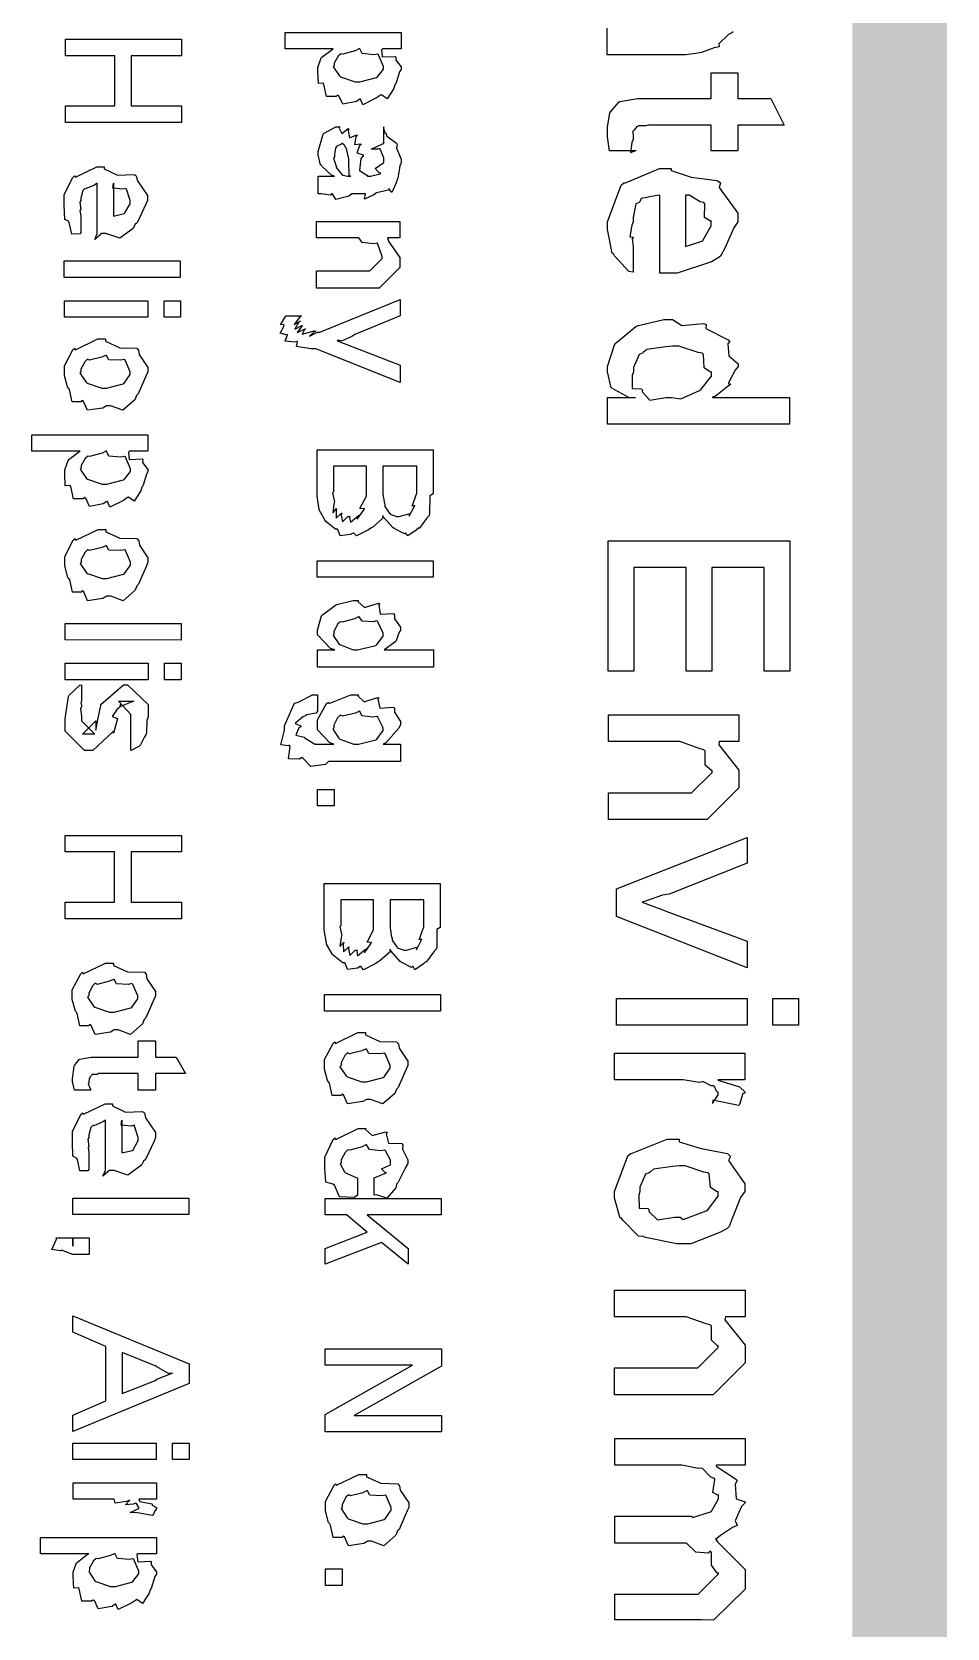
# Model space of a CAD drawing. Extents: x 0.1 to 11.6, y 0.3 to 16.3.
# Drawn here: x 1.6699 to 1.8634, y 1.7942 to 2.1317 of the extents above; entities that cross this region are included whole.
import ezdxf

# ---------------------------------------------------------------- set-up
doc = ezdxf.new("R2010")
doc.units = 0
doc.layers.get('0').update_dxf_attribs({"linetype": 'CONTINUOUS'})

msp = doc.modelspace()

# ---------------------------------------------------------------- linework, layer by layer
at = {"color": 0, "const_width": 0.02}
msp.add_lwpolyline([(1.85335, 0.501682), (1.85335, 4.17665)], dxfattribs=at)
at = {"color": 0}
for points in [[(1.67703, 2.13015), (1.70156, 2.13015), (1.70156, 2.12668), (1.69092, 2.12668), (1.69092, 2.11604), (1.70156, 2.11604), (1.70156, 2.11257), (1.67703, 2.11257), (1.67703, 2.11604), (1.68744, 2.11604), (1.68744, 2.12668), (1.67703, 2.12668), (1.67703, 2.13015)], [(1.72342, 2.13157), (1.74794, 2.13157), (1.74794, 2.1281), (1.74403, 2.1281), (1.74382, 2.12793), (1.74397, 2.12642), (1.74669, 2.12651), (1.74685, 2.12636), (1.74681, 2.12576), (1.74794, 2.12429), (1.74794, 2.12375), (1.74761, 2.12326), (1.74685, 2.12076), (1.74664, 2.1205), (1.74642, 2.11974), (1.74501, 2.11757), (1.74382, 2.11843), (1.7436, 2.11833), (1.74274, 2.11774), (1.73986, 2.11632), (1.73936, 2.11746), (1.73926, 2.11746), (1.7385, 2.11697), (1.73562, 2.11643), (1.73481, 2.11822), (1.73449, 2.11833), (1.73421, 2.11806), (1.73221, 2.11806), (1.73161, 2.12065), (1.73144, 2.12093), (1.73139, 2.12088), (1.73047, 2.12082), (1.73036, 2.12337), (1.73036, 2.12418), (1.73036, 2.12418), (1.73107, 2.12619), (1.73122, 2.12636), (1.73122, 2.12636), (1.73335, 2.12799), (1.73361, 2.1281), (1.72342, 2.1281), (1.72342, 2.13157)], [(1.73904, 2.1281), (1.73822, 2.12771), (1.73562, 2.127), (1.73519, 2.12706), (1.73514, 2.12701), (1.73465, 2.12657), (1.73383, 2.12511), (1.73383, 2.12463), (1.73361, 2.12435), (1.73492, 2.1224), (1.73514, 2.12224), (1.73514, 2.12224), (1.73822, 2.12115), (1.73926, 2.12115), (1.73926, 2.12115), (1.74274, 2.12207), (1.74294, 2.12224), (1.74294, 2.12224), (1.74425, 2.12386), (1.74425, 2.1244), (1.74425, 2.1244), (1.74317, 2.12685), (1.74294, 2.12701), (1.74219, 2.12685), (1.73969, 2.12711), (1.73921, 2.1281), (1.73904, 2.1281)], [(1.79764, 2.10656), (1.79199, 2.10656), (1.79199, 2.10656), (1.79156, 2.10949), (1.79156, 2.11046), (1.79156, 2.11154), (1.7921, 2.11458), (1.79221, 2.11481), (1.79221, 2.11481), (1.79394, 2.11686), (1.79417, 2.11697), (1.79417, 2.11697), (1.7979, 2.11762), (1.79915, 2.11762), (1.81347, 2.11762), (1.81347, 2.12304), (1.81913, 2.12304), (1.81913, 2.11762), (1.82607, 2.11762), (1.82889, 2.11197), (1.81913, 2.11197), (1.81913, 2.10656), (1.81347, 2.10656), (1.81347, 2.11197), (1.80024, 2.11197), (1.79969, 2.11187), (1.79812, 2.11182), (1.79807, 2.11176), (1.79779, 2.11171), (1.79725, 2.111), (1.79719, 2.11089), (1.79693, 2.11078), (1.79699, 2.10943), (1.79699, 2.10894), (1.79671, 2.10835), (1.79644, 2.10622), (1.79758, 2.10661), (1.79764, 2.10656)], [(1.73389, 2.10118), (1.73324, 2.1014), (1.73118, 2.10335), (1.73107, 2.10357), (1.7309, 2.10362), (1.73042, 2.10574), (1.73042, 2.10639), (1.73042, 2.10639), (1.7315, 2.11008), (1.73172, 2.11029), (1.73172, 2.11029), (1.73415, 2.1116), (1.73497, 2.1116), (1.73486, 2.11133), (1.7354, 2.11025), (1.73676, 2.11128), (1.73693, 2.11117), (1.73676, 2.11079), (1.73703, 2.10932), (1.73856, 2.10997), (1.73867, 2.10986), (1.73839, 2.10949), (1.73812, 2.10792), (1.73947, 2.10801), (1.73953, 2.1079), (1.73915, 2.10764), (1.73856, 2.10617), (1.7399, 2.10574), (1.73996, 2.10553), (1.73947, 2.10497), (1.73915, 2.10238), (1.74072, 2.1014), (1.74083, 2.10118), (1.74083, 2.10118), (1.74149, 2.10118), (1.74149, 2.10118), (1.74149, 2.10118), (1.74354, 2.10172), (1.74365, 2.10183), (1.74333, 2.10189), (1.74246, 2.10286), (1.74431, 2.10406), (1.74431, 2.10444), (1.74431, 2.10508), (1.74354, 2.10693), (1.74343, 2.10704), (1.743, 2.10693), (1.74164, 2.10693), (1.74403, 2.10807), (1.74431, 2.10813), (1.74431, 2.1116), (1.74425, 2.11133), (1.74451, 2.1104), (1.74474, 2.11029), (1.7449, 2.10965), (1.74696, 2.10818), (1.74713, 2.1079), (1.74701, 2.1071), (1.74799, 2.10482), (1.74799, 2.104), (1.74767, 2.1034), (1.74724, 2.10075), (1.74713, 2.10053), (1.7469, 2.09983), (1.74599, 2.09776), (1.74539, 2.09858), (1.74539, 2.09858), (1.74528, 2.09825), (1.743, 2.09776), (1.74278, 2.09771), (1.74219, 2.09728), (1.74018, 2.09631), (1.7404, 2.0975), (1.7404, 2.0975), (1.73757, 2.0975), (1.73688, 2.097), (1.73415, 2.09625), (1.73346, 2.0975), (1.73324, 2.0975), (1.73301, 2.09722), (1.73107, 2.0975), (1.73042, 2.0975), (1.73042, 2.10118), (1.73128, 2.10118), (1.73324, 2.10118), (1.73389, 2.10118)], [(1.73736, 2.10118), (1.73697, 2.10129), (1.73693, 2.10444), (1.73693, 2.10487), (1.73688, 2.10487), (1.73649, 2.10672), (1.73649, 2.10682), (1.73649, 2.10682), (1.73589, 2.10786), (1.73583, 2.10792), (1.73579, 2.10792), (1.73546, 2.10813), (1.7354, 2.10813), (1.73519, 2.10792), (1.73438, 2.10758), (1.73432, 2.10747), (1.73406, 2.1071), (1.73389, 2.10579), (1.73389, 2.10531), (1.73367, 2.10499), (1.73421, 2.10331), (1.73432, 2.10314), (1.73421, 2.10303), (1.73551, 2.10151), (1.73562, 2.1014), (1.73562, 2.1014), (1.7366, 2.10118), (1.73693, 2.10118), (1.73736, 2.10118)], [(1.68024, 2.09278), (1.68024, 2.08931), (1.68001, 2.08903), (1.67833, 2.08897), (1.67779, 2.09142), (1.67763, 2.09168), (1.67763, 2.09168), (1.67686, 2.09207), (1.67676, 2.09506), (1.67676, 2.09603), (1.67676, 2.09733), (1.67854, 2.10092), (1.67893, 2.10124), (1.6791, 2.10096), (1.68365, 2.10319), (1.68522, 2.10319), (1.68522, 2.10275), (1.68799, 2.1014), (1.69151, 2.10157), (1.69194, 2.10124), (1.69222, 2.10021), (1.69433, 2.09711), (1.69433, 2.09603), (1.69401, 2.09526), (1.69217, 2.09136), (1.69174, 2.09104), (1.69135, 2.09017), (1.68847, 2.08811), (1.68554, 2.08908), (1.68457, 2.08908), (1.68425, 2.08876), (1.68321, 2.08783), (1.68371, 2.08908), (1.68371, 2.08908), (1.68371, 2.09972), (1.68317, 2.09933), (1.68126, 2.09853), (1.6811, 2.09862), (1.6811, 2.09862), (1.68067, 2.09814), (1.68024, 2.09657), (1.68024, 2.09603), (1.68001, 2.09571), (1.68024, 2.09408), (1.68024, 2.09408), (1.68007, 2.09397), (1.68024, 2.09278), (1.68024, 2.09278)], [(1.79699, 2.08632), (1.79699, 2.08089), (1.79606, 2.08106), (1.79308, 2.08436), (1.79286, 2.08479), (1.79254, 2.0849), (1.79156, 2.0899), (1.79156, 2.09153), (1.79156, 2.09153), (1.79443, 2.09928), (1.79503, 2.09978), (1.79536, 2.09982), (1.80257, 2.10281), (1.80501, 2.10281), (1.80501, 2.10238), (1.80925, 2.10101), (1.81478, 2.10032), (1.81543, 2.09976), (1.81521, 2.09879), (1.81913, 2.09338), (1.81913, 2.09153), (1.81825, 2.09028), (1.81635, 2.08599), (1.81543, 2.08431), (1.815, 2.08393), (1.81353, 2.08311), (1.80632, 2.08067), (1.80393, 2.08068), (1.8036, 2.08067), (1.80285, 2.08067), (1.80263, 2.08067), (1.80263, 2.09717), (1.80165, 2.09706), (1.79872, 2.09646), (1.79839, 2.09581), (1.79829, 2.09565), (1.79758, 2.09532), (1.79699, 2.0925), (1.79699, 2.09153), (1.79671, 2.09082), (1.79628, 2.08838), (1.79699, 2.08832), (1.79699, 2.08826), (1.79676, 2.08789), (1.79699, 2.08632), (1.79699, 2.08632)], [(1.68718, 2.09972), (1.68718, 2.09278), (1.68718, 2.09278), (1.6894, 2.09332), (1.68956, 2.09343), (1.68956, 2.09343), (1.69065, 2.09538), (1.69065, 2.09603), (1.69065, 2.09603), (1.68989, 2.09847), (1.68978, 2.09862), (1.68912, 2.09847), (1.68701, 2.09864), (1.68718, 2.09972), (1.68718, 2.09972)], [(1.80806, 2.09717), (1.80806, 2.08632), (1.80806, 2.08632), (1.81153, 2.08746), (1.81174, 2.08761), (1.81174, 2.08761), (1.81347, 2.09071), (1.81347, 2.09174), (1.81338, 2.09168), (1.81207, 2.09244), (1.81218, 2.09538), (1.81196, 2.09565), (1.81114, 2.09581), (1.80881, 2.09717), (1.80806, 2.09717)], [(1.73008, 2.09164), (1.74767, 2.09164), (1.74767, 2.08817), (1.74507, 2.08817), (1.74539, 2.08729), (1.74767, 2.08404), (1.74767, 2.08296), (1.74767, 2.08186), (1.74333, 2.07753), (1.7405, 2.07753), (1.73008, 2.07753), (1.73008, 2.08122), (1.73986, 2.08122), (1.74137, 2.08122), (1.74397, 2.08382), (1.74397, 2.08425), (1.74397, 2.08425), (1.74306, 2.08686), (1.74289, 2.08707), (1.74214, 2.08692), (1.73969, 2.08718), (1.73899, 2.08817), (1.73876, 2.08817), (1.73008, 2.08817), (1.73008, 2.09164)], [(1.67676, 2.08328), (1.70128, 2.08328), (1.70128, 2.07981), (1.67676, 2.07981), (1.67676, 2.08328)], [(1.67681, 2.07488), (1.69439, 2.07488), (1.69439, 2.0714), (1.67681, 2.0714), (1.67681, 2.07488)], [(1.69786, 2.07488), (1.70133, 2.07488), (1.70133, 2.0714), (1.69786, 2.0714), (1.69786, 2.07488)], [(1.72364, 2.07167), (1.72689, 2.07167), (1.72646, 2.07129), (1.72537, 2.06982), (1.72667, 2.07058), (1.72667, 2.07058), (1.72629, 2.07026), (1.72547, 2.06885), (1.727, 2.06961), (1.72711, 2.0695), (1.72678, 2.06922), (1.72601, 2.06814), (1.72765, 2.0689), (1.72775, 2.06885), (1.72749, 2.06868), (1.72706, 2.06782), (1.7296, 2.06853), (1.72993, 2.06842), (1.72954, 2.06825), (1.72862, 2.06739), (1.73025, 2.06819), (1.73079, 2.06819), (1.74772, 2.07514), (1.74772, 2.07167), (1.73817, 2.06776), (1.73753, 2.06733), (1.73535, 2.06629), (1.73465, 2.06651), (1.73449, 2.06646), (1.73443, 2.0664), (1.73742, 2.06526), (1.73774, 2.06515), (1.74772, 2.06125), (1.74772, 2.05757), (1.72993, 2.06472), (1.72889, 2.06467), (1.72586, 2.06517), (1.72607, 2.06625), (1.72601, 2.06625), (1.72542, 2.06608), (1.72347, 2.06635), (1.72396, 2.06765), (1.72385, 2.06776), (1.72358, 2.06765), (1.72239, 2.06799), (1.72319, 2.06944), (1.72319, 2.06993), (1.7231, 2.06982), (1.72244, 2.06976), (1.72353, 2.07156), (1.72364, 2.07167)], [(1.79161, 2.05442), (1.79747, 2.05442), (1.79622, 2.05436), (1.79232, 2.05643), (1.79161, 2.05985), (1.79161, 2.06093), (1.79161, 2.06093), (1.79303, 2.06554), (1.79335, 2.06592), (1.79346, 2.06603), (1.79758, 2.06939), (1.79812, 2.06961), (1.79812, 2.06961), (1.8035, 2.0709), (1.80528, 2.07092), (1.80528, 2.07092), (1.80729, 2.06961), (1.8119, 2.07004), (1.81244, 2.06982), (1.81239, 2.06901), (1.81711, 2.06657), (1.81743, 2.06614), (1.817, 2.06575), (1.81722, 2.06321), (1.81917, 2.06153), (1.81917, 2.06093), (1.81853, 2.06017), (1.81706, 2.0574), (1.81765, 2.05724), (1.81765, 2.05724), (1.81683, 2.05658), (1.81435, 2.05464), (1.81386, 2.05453), (1.81375, 2.05442), (1.83003, 2.05442), (1.83003, 2.04878), (1.79161, 2.04878), (1.79161, 2.05442)], [(1.68549, 2.06679), (1.68549, 2.06629), (1.68847, 2.06494), (1.69206, 2.06483), (1.69243, 2.0644), (1.6926, 2.06347), (1.69439, 2.06076), (1.69439, 2.05985), (1.69407, 2.05908), (1.69239, 2.05518), (1.692, 2.05485), (1.69168, 2.05393), (1.68912, 2.05171), (1.68653, 2.05268), (1.68571, 2.05268), (1.6849, 2.05219), (1.68164, 2.05171), (1.68083, 2.0536), (1.6805, 2.05376), (1.68028, 2.0535), (1.67844, 2.0535), (1.67785, 2.0561), (1.67768, 2.05638), (1.67746, 2.05664), (1.67681, 2.05908), (1.67681, 2.05985), (1.67681, 2.06108), (1.6786, 2.06451), (1.67899, 2.06483), (1.67914, 2.06451), (1.68386, 2.06679), (1.68549, 2.06679)], [(1.80528, 2.06526), (1.80393, 2.06511), (1.79992, 2.06456), (1.79921, 2.06396), (1.79899, 2.06375), (1.79824, 2.06347), (1.79704, 2.06076), (1.79704, 2.05985), (1.79676, 2.05908), (1.79682, 2.05632), (1.79867, 2.05621), (1.79899, 2.05593), (1.79889, 2.05561), (1.80051, 2.05387), (1.80393, 2.05442), (1.80507, 2.05442), (1.80507, 2.05442), (1.80707, 2.05414), (1.81104, 2.05587), (1.81136, 2.05615), (1.81136, 2.05615), (1.81353, 2.05892), (1.81353, 2.05985), (1.81338, 2.05979), (1.81201, 2.06065), (1.8119, 2.06353), (1.81158, 2.06375), (1.81071, 2.06392), (1.80664, 2.06526), (1.80528, 2.06526)], [(1.68549, 2.06332), (1.68468, 2.06293), (1.68207, 2.06228), (1.68164, 2.0625), (1.68158, 2.06244), (1.6811, 2.06196), (1.68028, 2.06039), (1.68028, 2.05985), (1.68007, 2.05957), (1.68137, 2.05763), (1.68158, 2.05746), (1.68158, 2.05746), (1.68468, 2.05638), (1.68571, 2.05638), (1.68571, 2.05638), (1.68918, 2.05729), (1.6894, 2.05746), (1.6894, 2.05746), (1.69069, 2.05925), (1.69069, 2.05985), (1.69069, 2.05985), (1.68961, 2.06228), (1.6894, 2.06244), (1.68864, 2.06228), (1.68614, 2.06239), (1.68565, 2.06332), (1.68549, 2.06332)], [(1.66992, 2.0465), (1.69444, 2.0465), (1.69444, 2.04303), (1.69054, 2.04303), (1.69032, 2.04286), (1.69049, 2.04133), (1.69319, 2.04144), (1.69336, 2.04129), (1.69331, 2.04069), (1.69444, 2.03922), (1.69444, 2.03868), (1.69412, 2.03819), (1.69336, 2.03569), (1.69314, 2.03543), (1.69293, 2.03467), (1.69151, 2.0325), (1.69032, 2.03336), (1.6901, 2.03326), (1.68924, 2.03265), (1.68636, 2.03125), (1.68588, 2.03239), (1.68576, 2.03239), (1.685, 2.0319), (1.68212, 2.03136), (1.68132, 2.03315), (1.68099, 2.03326), (1.68072, 2.03299), (1.67871, 2.03299), (1.67811, 2.0356), (1.67796, 2.03586), (1.6779, 2.03581), (1.67697, 2.03575), (1.67686, 2.03831), (1.67686, 2.03911), (1.67686, 2.03911), (1.67757, 2.04112), (1.67774, 2.04129), (1.67774, 2.04129), (1.67985, 2.04292), (1.68013, 2.04303), (1.66992, 2.04303), (1.66992, 2.0465)], [(1.68554, 2.04303), (1.68474, 2.04264), (1.68212, 2.04193), (1.68169, 2.04199), (1.68164, 2.04193), (1.68115, 2.0415), (1.68033, 2.04004), (1.68033, 2.03956), (1.68013, 2.03928), (1.68143, 2.03732), (1.68164, 2.03717), (1.68164, 2.03717), (1.68474, 2.03608), (1.68576, 2.03608), (1.68576, 2.03608), (1.68924, 2.037), (1.68946, 2.03717), (1.68946, 2.03717), (1.69075, 2.03879), (1.69075, 2.03933), (1.69075, 2.03933), (1.68967, 2.04178), (1.68946, 2.04193), (1.68869, 2.04178), (1.68619, 2.04204), (1.68571, 2.04303), (1.68554, 2.04303)], [(1.73019, 2.04335), (1.75472, 2.04335), (1.75472, 2.03401), (1.75401, 2.03364), (1.75396, 2.02979), (1.75385, 2.02946), (1.75331, 2.02881), (1.75174, 2.02669), (1.75168, 2.02686), (1.75168, 2.02686), (1.75114, 2.02636), (1.74935, 2.02513), (1.74897, 2.02576), (1.74886, 2.02576), (1.74864, 2.02561), (1.74647, 2.02669), (1.74625, 2.02686), (1.74625, 2.02686), (1.74419, 2.02918), (1.74408, 2.02946), (1.74403, 2.02881), (1.74197, 2.02701), (1.74169, 2.02686), (1.74094, 2.02636), (1.7385, 2.02513), (1.73796, 2.02576), (1.73779, 2.02576), (1.73719, 2.02544), (1.73508, 2.02518), (1.7346, 2.02653), (1.73432, 2.02664), (1.73415, 2.02653), (1.73204, 2.02821), (1.73193, 2.02838), (1.73193, 2.02838), (1.73068, 2.03054), (1.73063, 2.03076), (1.73063, 2.03076), (1.73019, 2.03353), (1.73019, 2.03444), (1.73019, 2.04335)], [(1.73367, 2.03988), (1.73367, 2.03446), (1.73346, 2.03424), (1.73383, 2.03261), (1.73389, 2.0325), (1.73372, 2.0319), (1.73351, 2.03006), (1.73432, 2.03097), (1.73432, 2.03097), (1.73421, 2.03049), (1.73426, 2.02892), (1.73535, 2.02994), (1.7354, 2.02989), (1.73529, 2.02951), (1.73557, 2.02811), (1.73671, 2.02924), (1.73714, 2.02924), (1.73703, 2.02903), (1.73725, 2.02806), (1.73893, 2.02946), (1.7391, 2.02946), (1.73893, 2.02929), (1.73867, 2.02869), (1.74013, 2.03076), (1.74018, 2.03097), (1.74007, 2.03088), (1.73926, 2.03093), (1.74061, 2.03358), (1.74061, 2.03444), (1.74061, 2.03988), (1.73367, 2.03988)], [(1.74408, 2.03988), (1.74408, 2.03467), (1.74408, 2.03396), (1.74442, 2.03201), (1.74451, 2.03185), (1.74451, 2.03136), (1.74544, 2.03), (1.74561, 2.02989), (1.74561, 2.02974), (1.74707, 2.02924), (1.74756, 2.02924), (1.74756, 2.02924), (1.74957, 2.02979), (1.74972, 2.02989), (1.74968, 2.02979), (1.74968, 2.02935), (1.75076, 2.03147), (1.75082, 2.03162), (1.75076, 2.03157), (1.75028, 2.03142), (1.75125, 2.03418), (1.75125, 2.0351), (1.75125, 2.03988), (1.74408, 2.03988)], [(1.68554, 2.02653), (1.68554, 2.02604), (1.68853, 2.02468), (1.69211, 2.02458), (1.69249, 2.02414), (1.69265, 2.02322), (1.69444, 2.0205), (1.69444, 2.01958), (1.69412, 2.01882), (1.69243, 2.01492), (1.69206, 2.0146), (1.69174, 2.01367), (1.68918, 2.01144), (1.68658, 2.01243), (1.68576, 2.01243), (1.68494, 2.01193), (1.68169, 2.01144), (1.68088, 2.01335), (1.68056, 2.01351), (1.68033, 2.01324), (1.6785, 2.01324), (1.6779, 2.01585), (1.67774, 2.01611), (1.67751, 2.01639), (1.67686, 2.01882), (1.67686, 2.01958), (1.67686, 2.02083), (1.67865, 2.02425), (1.67904, 2.02458), (1.67919, 2.02425), (1.68392, 2.02653), (1.68554, 2.02653)], [(1.68554, 2.02306), (1.68474, 2.02268), (1.68212, 2.02203), (1.68169, 2.02225), (1.68164, 2.02219), (1.68115, 2.02171), (1.68033, 2.02013), (1.68033, 2.01958), (1.68013, 2.01932), (1.68143, 2.01736), (1.68164, 2.01719), (1.68164, 2.01719), (1.68474, 2.01611), (1.68576, 2.01611), (1.68576, 2.01611), (1.68924, 2.01704), (1.68946, 2.01719), (1.68946, 2.01719), (1.69075, 2.01899), (1.69075, 2.01958), (1.69075, 2.01958), (1.68967, 2.02203), (1.68946, 2.02219), (1.68869, 2.02203), (1.68619, 2.02214), (1.68571, 2.02306), (1.68554, 2.02306)], [(1.79172, 2.02414), (1.83014, 2.02414), (1.83014, 1.99658), (1.82471, 1.99658), (1.82471, 2.0185), (1.81364, 2.0185), (1.81364, 1.99658), (1.80821, 1.99658), (1.80821, 2.0185), (1.79715, 2.0185), (1.79715, 1.99658), (1.79172, 1.99658), (1.79172, 2.02414)], [(1.73019, 2.0199), (1.75472, 2.0199), (1.75472, 2.01643), (1.73019, 2.01643), (1.73019, 2.0199)], [(1.73025, 2.00108), (1.73394, 2.00108), (1.73301, 2.00131), (1.73025, 2.00424), (1.73025, 2.00521), (1.73025, 2.00521), (1.73112, 2.00825), (1.73133, 2.00846), (1.73133, 2.00846), (1.73406, 2.01053), (1.73438, 2.01064), (1.73438, 2.01064), (1.73779, 2.0115), (1.73893, 2.0115), (1.73882, 2.01129), (1.74024, 2.01004), (1.74317, 2.01096), (1.74349, 2.01085), (1.74322, 2.01058), (1.74354, 2.00863), (1.74631, 2.00874), (1.74653, 2.00846), (1.74653, 2.00765), (1.74783, 2.00586), (1.74783, 2.00521), (1.7475, 2.00467), (1.7469, 2.00299), (1.74675, 2.00282), (1.74636, 2.0025), (1.74457, 2.00119), (1.74436, 2.00108), (1.75478, 2.00108), (1.75478, 1.99739), (1.73025, 1.99739), (1.73025, 2.00108)], [(1.73893, 2.00803), (1.73812, 2.00765), (1.73551, 2.00694), (1.73508, 2.007), (1.73503, 2.00694), (1.73454, 2.00646), (1.73372, 2.00487), (1.73372, 2.00433), (1.73356, 2.00412), (1.73481, 2.00233), (1.73503, 2.00217), (1.73503, 2.00217), (1.73779, 2.00108), (1.73872, 2.00108), (1.73872, 2.00108), (1.74263, 2.002), (1.74283, 2.00217), (1.74283, 2.00217), (1.74414, 2.00396), (1.74414, 2.00456), (1.74414, 2.00456), (1.74306, 2.007), (1.74283, 2.00717), (1.74208, 2.007), (1.73969, 2.00711), (1.7391, 2.00803), (1.73893, 2.00803)], [(1.67692, 2.00663), (1.70144, 2.00663), (1.70144, 2.00314), (1.67692, 2.00315), (1.67692, 2.00663)], [(1.67692, 1.99821), (1.6945, 1.99821), (1.6945, 1.99474), (1.67692, 1.99474), (1.67692, 1.99821)], [(1.69797, 1.99821), (1.70144, 1.99821), (1.70144, 1.99474), (1.69797, 1.99474), (1.69797, 1.99821)], [(1.68039, 1.99365), (1.68039, 1.99018), (1.68028, 1.98996), (1.68039, 1.98932), (1.68039, 1.9891), (1.68018, 1.98856), (1.68039, 1.98704), (1.68039, 1.98649), (1.68039, 1.98606), (1.68321, 1.98324), (1.68212, 1.98324), (1.68061, 1.98324), (1.68343, 1.98606), (1.68343, 1.9841), (1.68386, 1.98628), (1.68451, 1.98931), (1.68451, 1.98953), (1.68929, 1.99365), (1.69015, 1.99365), (1.6945, 1.98953), (1.6945, 1.98693), (1.69422, 1.98611), (1.69412, 1.98351), (1.69407, 1.98324), (1.69368, 1.98269), (1.69288, 1.98096), (1.69276, 1.98085), (1.69249, 1.98062), (1.69103, 1.97982), (1.69081, 1.97976), (1.69081, 1.98324), (1.69081, 1.98324), (1.69081, 1.98406), (1.69081, 1.98432), (1.69081, 1.98432), (1.69081, 1.98611), (1.69081, 1.98671), (1.69081, 1.98736), (1.68821, 1.99018), (1.68951, 1.99018), (1.69146, 1.99018), (1.68864, 1.9891), (1.68864, 1.98953), (1.68842, 1.98888), (1.68793, 1.9885), (1.68685, 1.98699), (1.68799, 1.98654), (1.68799, 1.98649), (1.68713, 1.98346), (1.68713, 1.98389), (1.68278, 1.97976), (1.68257, 1.97976), (1.68104, 1.97976), (1.67692, 1.98389), (1.67692, 1.98649), (1.67692, 1.98649), (1.67763, 1.99121), (1.67779, 1.99149), (1.67779, 1.99149), (1.68007, 1.9936), (1.68039, 1.99365)], [(1.73025, 1.99154), (1.73025, 1.98807), (1.73003, 1.98768), (1.72797, 1.98731), (1.72786, 1.98719), (1.72721, 1.98687), (1.72558, 1.98546), (1.72678, 1.98497), (1.72678, 1.98481), (1.72635, 1.9846), (1.72569, 1.98301), (1.72749, 1.98258), (1.72765, 1.98242), (1.72765, 1.98242), (1.72954, 1.98124), (1.72982, 1.98113), (1.72976, 1.98113), (1.72965, 1.98113), (1.73269, 1.98113), (1.73372, 1.98113), (1.73286, 1.98139), (1.73025, 1.98415), (1.73025, 1.98503), (1.73025, 1.98628), (1.73221, 1.98975), (1.73264, 1.99001), (1.73275, 1.98975), (1.73736, 1.99154), (1.73893, 1.99154), (1.73882, 1.99132), (1.74013, 1.99007), (1.74294, 1.991), (1.74328, 1.99089), (1.743, 1.99061), (1.74349, 1.98872), (1.74631, 1.98893), (1.74653, 1.98872), (1.74653, 1.98785), (1.74783, 1.9859), (1.74783, 1.98525), (1.7475, 1.98449), (1.74474, 1.98139), (1.74414, 1.98113), (1.74783, 1.98113), (1.74783, 1.97743), (1.73264, 1.97743), (1.73199, 1.97683), (1.72885, 1.9764), (1.72721, 1.97819), (1.727, 1.97831), (1.72646, 1.97797), (1.72413, 1.97803), (1.7245, 1.98062), (1.72439, 1.9809), (1.72418, 1.98074), (1.72254, 1.98101), (1.72331, 1.98406), (1.72331, 1.98503), (1.72331, 1.98503), (1.72526, 1.98953), (1.72547, 1.98981), (1.72547, 1.98981), (1.72618, 1.99001), (1.72922, 1.99154), (1.73025, 1.99154)], [(1.73915, 1.98807), (1.73828, 1.98768), (1.73557, 1.98704), (1.73508, 1.98725), (1.73503, 1.98719), (1.73454, 1.98671), (1.73372, 1.98514), (1.73372, 1.9846), (1.73351, 1.98432), (1.73481, 1.98238), (1.73503, 1.98221), (1.73503, 1.98221), (1.73796, 1.98113), (1.73893, 1.98113), (1.73893, 1.98113), (1.74263, 1.98204), (1.74283, 1.98221), (1.74283, 1.98221), (1.74414, 1.984), (1.74414, 1.9846), (1.74414, 1.9846), (1.74306, 1.98682), (1.74283, 1.98699), (1.74208, 1.98682), (1.73964, 1.98708), (1.73926, 1.98807), (1.73915, 1.98807)], [(1.79178, 1.98731), (1.81933, 1.98731), (1.81933, 1.98167), (1.81521, 1.98167), (1.81511, 1.98101), (1.81933, 1.97564), (1.81933, 1.97385), (1.81933, 1.9719), (1.81261, 1.96517), (1.80826, 1.96517), (1.79178, 1.96517), (1.79178, 1.97081), (1.80697, 1.97082), (1.80935, 1.97081), (1.81369, 1.97515), (1.81369, 1.97558), (1.81353, 1.97553), (1.81222, 1.97667), (1.81222, 1.97965), (1.81196, 1.97993), (1.81114, 1.98014), (1.80686, 1.98167), (1.80544, 1.98167), (1.79178, 1.98167), (1.79178, 1.98731)], [(1.73031, 1.97157), (1.73378, 1.97157), (1.73378, 1.9681), (1.73031, 1.9681), (1.73031, 1.97157)], [(1.67697, 1.96181), (1.7015, 1.96181), (1.7015, 1.95833), (1.69086, 1.95833), (1.69086, 1.94769), (1.7015, 1.94769), (1.7015, 1.94422), (1.67697, 1.94422), (1.67697, 1.94769), (1.68739, 1.94769), (1.68739, 1.95833), (1.67697, 1.95833), (1.67697, 1.96181)], [(1.79351, 1.95051), (1.82107, 1.96137), (1.82107, 1.95594), (1.80458, 1.94943), (1.80317, 1.94917), (1.79937, 1.94786), (1.79893, 1.94769), (1.79893, 1.94769), (1.8036, 1.94596), (1.80414, 1.94575), (1.82107, 1.93946), (1.82107, 1.93381), (1.79351, 1.94467), (1.79351, 1.95051)], [(1.73172, 1.95165), (1.75624, 1.95165), (1.75624, 1.94233), (1.75553, 1.94194), (1.75549, 1.9381), (1.75538, 1.93776), (1.75483, 1.93713), (1.75325, 1.935), (1.75319, 1.93517), (1.75319, 1.93517), (1.75265, 1.93468), (1.75088, 1.93343), (1.75049, 1.93408), (1.75038, 1.93408), (1.75017, 1.93392), (1.74799, 1.935), (1.74778, 1.93517), (1.74778, 1.93517), (1.74571, 1.9375), (1.74561, 1.93776), (1.74556, 1.93713), (1.74349, 1.93533), (1.74322, 1.93517), (1.74246, 1.93468), (1.74001, 1.93343), (1.73947, 1.93408), (1.73931, 1.93408), (1.73872, 1.93375), (1.7366, 1.93349), (1.73611, 1.93483), (1.73583, 1.93494), (1.73568, 1.93483), (1.73356, 1.93653), (1.73346, 1.93668), (1.73346, 1.93668), (1.73221, 1.93886), (1.73215, 1.93907), (1.73215, 1.93907), (1.73172, 1.94185), (1.73172, 1.94276), (1.73172, 1.95165)], [(1.73519, 1.94819), (1.73519, 1.94276), (1.73497, 1.94254), (1.73535, 1.94092), (1.7354, 1.94081), (1.73525, 1.94021), (1.73503, 1.93836), (1.73583, 1.93929), (1.73583, 1.93929), (1.73574, 1.93881), (1.73579, 1.93722), (1.73688, 1.93826), (1.73693, 1.93821), (1.73682, 1.93782), (1.73708, 1.93642), (1.73822, 1.93756), (1.73867, 1.93756), (1.73856, 1.93733), (1.73876, 1.93636), (1.74046, 1.93776), (1.74061, 1.93776), (1.74046, 1.93761), (1.74018, 1.93701), (1.74164, 1.93907), (1.74169, 1.93929), (1.7416, 1.93918), (1.74078, 1.93924), (1.74214, 1.94189), (1.74214, 1.94276), (1.74214, 1.94819), (1.73519, 1.94819)], [(1.74561, 1.94818), (1.74561, 1.94297), (1.74561, 1.94228), (1.74593, 1.94032), (1.74604, 1.94015), (1.74604, 1.93967), (1.74696, 1.93832), (1.74713, 1.93821), (1.74713, 1.93804), (1.74858, 1.93756), (1.74908, 1.93756), (1.74908, 1.93756), (1.75108, 1.9381), (1.75125, 1.93821), (1.75119, 1.9381), (1.75119, 1.93767), (1.75228, 1.93978), (1.75233, 1.93994), (1.75228, 1.93989), (1.75179, 1.93972), (1.75276, 1.94249), (1.75276, 1.94342), (1.75276, 1.94818), (1.74561, 1.94818)], [(1.68713, 1.93485), (1.68713, 1.93435), (1.69011, 1.933), (1.69368, 1.93289), (1.69407, 1.93246), (1.69422, 1.93153), (1.69601, 1.92882), (1.69601, 1.9279), (1.69569, 1.92714), (1.69401, 1.92324), (1.69363, 1.9229), (1.69331, 1.92199), (1.69075, 1.91976), (1.68815, 1.92074), (1.68733, 1.92074), (1.68653, 1.92025), (1.68326, 1.91976), (1.68246, 1.92165), (1.68212, 1.92182), (1.68192, 1.92156), (1.68007, 1.92156), (1.67947, 1.92415), (1.67931, 1.92443), (1.6791, 1.92469), (1.67844, 1.92714), (1.67844, 1.9279), (1.67844, 1.92915), (1.68024, 1.93257), (1.68061, 1.93289), (1.68078, 1.93257), (1.68549, 1.93485), (1.68713, 1.93485)], [(1.68713, 1.93138), (1.68631, 1.93099), (1.68371, 1.93033), (1.68326, 1.93056), (1.68321, 1.9305), (1.68272, 1.93001), (1.68192, 1.92844), (1.68192, 1.9279), (1.68169, 1.92763), (1.683, 1.92567), (1.68321, 1.92551), (1.68321, 1.92551), (1.68631, 1.92443), (1.68733, 1.92443), (1.68733, 1.92443), (1.69081, 1.92535), (1.69103, 1.92551), (1.69103, 1.92551), (1.69233, 1.92731), (1.69233, 1.9279), (1.69233, 1.9279), (1.69125, 1.93033), (1.69103, 1.9305), (1.69026, 1.93033), (1.68778, 1.93044), (1.68728, 1.93138), (1.68713, 1.93138)], [(1.73178, 1.92817), (1.75629, 1.92817), (1.75629, 1.92469), (1.73178, 1.92469), (1.73178, 1.92817)], [(1.79351, 1.92736), (1.82107, 1.92736), (1.82107, 1.92171), (1.79351, 1.92171), (1.79351, 1.92736)], [(1.8265, 1.92736), (1.83192, 1.92735), (1.83192, 1.92171), (1.8265, 1.92171), (1.8265, 1.92736)], [(1.74046, 1.92014), (1.74046, 1.91965), (1.74343, 1.91829), (1.74701, 1.91818), (1.7474, 1.91775), (1.74756, 1.91683), (1.74935, 1.91411), (1.74935, 1.91319), (1.74903, 1.91243), (1.74735, 1.90853), (1.74696, 1.90821), (1.74664, 1.90728), (1.74408, 1.90506), (1.74149, 1.90603), (1.74067, 1.90603), (1.73986, 1.90554), (1.7366, 1.90506), (1.73579, 1.90696), (1.73546, 1.90713), (1.73525, 1.90685), (1.7334, 1.90685), (1.73281, 1.90944), (1.73264, 1.90972), (1.73242, 1.91), (1.73178, 1.91243), (1.73178, 1.91319), (1.73178, 1.91444), (1.73356, 1.91786), (1.73394, 1.91818), (1.7341, 1.91786), (1.73882, 1.92014), (1.74046, 1.92014)], [(1.6824, 1.90799), (1.67893, 1.90799), (1.67893, 1.90799), (1.6785, 1.90978), (1.6785, 1.91037), (1.6785, 1.91037), (1.67882, 1.91303), (1.67893, 1.91319), (1.67893, 1.91319), (1.6799, 1.91444), (1.68001, 1.9145), (1.68001, 1.9145), (1.68246, 1.91493), (1.68326, 1.91493), (1.69239, 1.91493), (1.69239, 1.9184), (1.69607, 1.9184), (1.69607, 1.91493), (1.70042, 1.91493), (1.70236, 1.91146), (1.69607, 1.91146), (1.69607, 1.90799), (1.69239, 1.90799), (1.69239, 1.91146), (1.68392, 1.91146), (1.68371, 1.91129), (1.68267, 1.91129), (1.68261, 1.91124), (1.68251, 1.91108), (1.68218, 1.91069), (1.68218, 1.9106), (1.68201, 1.91037), (1.68197, 1.90972), (1.68197, 1.9095), (1.68181, 1.90929), (1.68229, 1.90815), (1.6824, 1.90799)], [(1.74044, 1.91667), (1.73964, 1.91629), (1.73703, 1.91564), (1.7366, 1.91585), (1.73654, 1.91579), (1.73606, 1.91531), (1.73525, 1.91374), (1.73525, 1.91319), (1.73503, 1.91292), (1.73633, 1.91097), (1.73654, 1.91081), (1.73654, 1.91081), (1.73964, 1.90972), (1.74067, 1.90972), (1.74067, 1.90972), (1.74414, 1.91065), (1.74436, 1.91081), (1.74436, 1.91081), (1.74567, 1.9126), (1.74567, 1.91319), (1.74567, 1.91319), (1.74457, 1.91564), (1.74436, 1.91579), (1.7436, 1.91564), (1.7411, 1.91575), (1.74061, 1.91667), (1.74044, 1.91667)], [(1.79303, 1.91581), (1.82058, 1.91579), (1.82058, 1.91015), (1.81494, 1.91015), (1.81489, 1.9101), (1.81928, 1.90875), (1.8195, 1.90864), (1.8195, 1.90864), (1.82058, 1.90765), (1.82058, 1.90733), (1.82015, 1.90728), (1.8195, 1.90494), (1.81928, 1.90474), (1.81386, 1.90582), (1.81381, 1.90571), (1.81375, 1.90517), (1.81494, 1.90696), (1.81494, 1.90756), (1.81467, 1.90761), (1.81418, 1.90875), (1.81407, 1.90886), (1.81347, 1.90885), (1.8119, 1.90972), (1.81168, 1.90972), (1.81093, 1.90961), (1.80757, 1.91015), (1.80647, 1.91015), (1.79303, 1.91015), (1.79303, 1.91581)], [(1.68197, 1.89469), (1.68197, 1.89122), (1.68175, 1.89094), (1.68007, 1.8909), (1.67953, 1.89333), (1.67936, 1.89361), (1.67936, 1.89361), (1.6786, 1.89399), (1.6785, 1.89697), (1.6785, 1.89794), (1.6785, 1.89925), (1.68028, 1.90283), (1.68067, 1.90315), (1.68083, 1.90289), (1.68539, 1.90511), (1.68696, 1.90511), (1.68696, 1.90468), (1.68972, 1.90332), (1.69325, 1.90349), (1.69368, 1.90317), (1.69396, 1.90213), (1.69607, 1.89904), (1.69607, 1.89794), (1.69575, 1.89719), (1.6939, 1.89328), (1.69347, 1.89296), (1.69308, 1.8921), (1.69021, 1.89003), (1.68728, 1.891), (1.68631, 1.891), (1.68599, 1.89068), (1.68494, 1.88976), (1.68544, 1.891), (1.68544, 1.891), (1.68544, 1.90164), (1.68489, 1.90126), (1.683, 1.90044), (1.68283, 1.90056), (1.68283, 1.90056), (1.6824, 1.90007), (1.68197, 1.8985), (1.68197, 1.89794), (1.68175, 1.89762), (1.68197, 1.896), (1.68197, 1.896), (1.68181, 1.89589), (1.68197, 1.89469), (1.68197, 1.89469)], [(1.68892, 1.90164), (1.68892, 1.89469), (1.68892, 1.89469), (1.69114, 1.89524), (1.69129, 1.89535), (1.69129, 1.89535), (1.69239, 1.89731), (1.69239, 1.89794), (1.69239, 1.89794), (1.69162, 1.90039), (1.69151, 1.90056), (1.69086, 1.90039), (1.68875, 1.90056), (1.68892, 1.90164), (1.68892, 1.90164)], [(1.73876, 1.88943), (1.73876, 1.88574), (1.73807, 1.88531), (1.73492, 1.88542), (1.73389, 1.88786), (1.73356, 1.88813), (1.7335, 1.88808), (1.73204, 1.88851), (1.73182, 1.8915), (1.73182, 1.89247), (1.73182, 1.89382), (1.73361, 1.89757), (1.734, 1.89789), (1.73415, 1.89757), (1.73887, 1.89985), (1.7405, 1.89985), (1.7404, 1.89962), (1.74181, 1.89837), (1.74474, 1.89914), (1.74507, 1.89899), (1.74479, 1.89871), (1.74528, 1.89675), (1.7481, 1.89669), (1.74832, 1.89638), (1.74826, 1.8955), (1.7494, 1.89324), (1.7494, 1.89247), (1.74892, 1.89176), (1.74724, 1.8884), (1.74701, 1.88813), (1.74681, 1.88732), (1.74496, 1.88514), (1.74278, 1.88585), (1.74224, 1.88574), (1.74224, 1.88943), (1.74224, 1.88943), (1.74468, 1.8904), (1.74485, 1.89051), (1.74457, 1.89057), (1.74382, 1.89133), (1.74571, 1.89219), (1.74571, 1.89247), (1.74571, 1.89317), (1.74462, 1.89513), (1.74442, 1.89529), (1.74365, 1.89513), (1.74126, 1.8954), (1.74067, 1.89638), (1.7405, 1.89638), (1.73969, 1.896), (1.73708, 1.89529), (1.73665, 1.89535), (1.7366, 1.89529), (1.73611, 1.89481), (1.73529, 1.89324), (1.73529, 1.89268), (1.73508, 1.89242), (1.736, 1.89068), (1.73617, 1.89051), (1.73617, 1.89051), (1.73844, 1.88949), (1.73876, 1.88943)], [(1.80669, 1.89762), (1.80675, 1.89703), (1.81136, 1.89567), (1.81694, 1.89458), (1.81754, 1.89393), (1.81717, 1.89307), (1.82058, 1.88818), (1.82058, 1.88656), (1.81972, 1.88531), (1.81793, 1.88086), (1.81728, 1.87912), (1.81689, 1.87874), (1.81549, 1.87793), (1.80919, 1.87549), (1.80713, 1.87549), (1.80626, 1.87549), (1.79958, 1.87679), (1.7991, 1.87701), (1.79812, 1.87711), (1.79482, 1.88049), (1.79454, 1.88092), (1.79428, 1.88092), (1.79303, 1.88514), (1.79303, 1.88656), (1.79303, 1.88656), (1.7959, 1.8941), (1.7965, 1.89458), (1.79676, 1.89464), (1.80419, 1.89762), (1.80669, 1.89762)], [(1.80669, 1.89199), (1.80533, 1.89182), (1.80132, 1.89128), (1.80063, 1.89068), (1.8004, 1.89046), (1.79964, 1.89019), (1.79844, 1.88749), (1.79844, 1.88656), (1.79818, 1.88579), (1.79824, 1.88303), (1.80007, 1.88292), (1.8004, 1.88265), (1.80029, 1.88232), (1.80214, 1.88058), (1.80572, 1.88112), (1.80692, 1.88112), (1.80757, 1.88064), (1.81244, 1.88243), (1.81278, 1.88265), (1.81278, 1.88265), (1.81494, 1.88558), (1.81494, 1.88656), (1.81478, 1.88644), (1.81338, 1.88738), (1.8131, 1.89025), (1.81278, 1.89046), (1.81196, 1.89063), (1.808, 1.89199), (1.80669, 1.89199)], [(1.67854, 1.88514), (1.70307, 1.88514), (1.70307, 1.88167), (1.67854, 1.88167), (1.67854, 1.88514)], [(1.73188, 1.8851), (1.7564, 1.8851), (1.7564, 1.88163), (1.74078, 1.88163), (1.74946, 1.87446), (1.74946, 1.87121), (1.74382, 1.87576), (1.73188, 1.87121), (1.73188, 1.87446), (1.74078, 1.87793), (1.73643, 1.88163), (1.73188, 1.88163), (1.73188, 1.8851)], [(1.67854, 1.87674), (1.68201, 1.87674), (1.68201, 1.87326), (1.67854, 1.87326), (1.67854, 1.87326), (1.67649, 1.87403), (1.67637, 1.87414), (1.67594, 1.87397), (1.67415, 1.87429), (1.67513, 1.87646), (1.67507, 1.87674), (1.67854, 1.87674), (1.67854, 1.87642), (1.67854, 1.87571), (1.67854, 1.87543), (1.67854, 1.87532), (1.67854, 1.875), (1.67854, 1.875), (1.67854, 1.87674)], [(1.79308, 1.86572), (1.82064, 1.86572), (1.82064, 1.86008), (1.81651, 1.86008), (1.8164, 1.85943), (1.82064, 1.85406), (1.82064, 1.85226), (1.82064, 1.85032), (1.81392, 1.84358), (1.80957, 1.84358), (1.79308, 1.84358), (1.79308, 1.84924), (1.80826, 1.84924), (1.81065, 1.84924), (1.815, 1.85357), (1.815, 1.854), (1.81483, 1.85394), (1.81353, 1.85508), (1.81353, 1.85807), (1.81326, 1.85835), (1.81244, 1.85856), (1.80817, 1.86008), (1.80675, 1.86008), (1.79308, 1.86008), (1.79308, 1.86572)], [(1.6786, 1.86029), (1.70313, 1.8501), (1.70313, 1.84597), (1.6786, 1.83578), (1.6786, 1.83925), (1.68554, 1.84228), (1.68554, 1.85379), (1.6786, 1.85682), (1.6786, 1.86029)], [(1.73193, 1.85329), (1.75646, 1.85329), (1.75646, 1.84961), (1.73801, 1.83919), (1.75646, 1.83919), (1.75646, 1.83572), (1.73193, 1.83572), (1.73193, 1.8394), (1.75038, 1.84982), (1.73193, 1.84982), (1.73193, 1.85329)], [(1.68901, 1.85249), (1.68901, 1.84381), (1.69618, 1.84663), (1.69635, 1.84685), (1.69954, 1.84814), (1.69965, 1.84814), (1.69878, 1.8481), (1.69629, 1.8495), (1.69596, 1.84967), (1.68901, 1.85249)], [(1.6786, 1.83333), (1.69618, 1.83333), (1.69618, 1.82986), (1.6786, 1.82986), (1.6786, 1.83333)], [(1.69965, 1.83333), (1.70313, 1.83333), (1.70313, 1.82986), (1.69965, 1.82986), (1.69965, 1.83333)], [(1.79312, 1.83436), (1.82069, 1.83436), (1.82069, 1.82872), (1.81461, 1.82872), (1.81451, 1.8285), (1.81862, 1.82579), (1.81896, 1.82546), (1.81858, 1.82465), (1.81874, 1.82156), (1.82069, 1.8209), (1.82069, 1.82069), (1.81993, 1.81993), (1.81853, 1.81694), (1.81901, 1.81603), (1.81896, 1.81592), (1.81803, 1.81549), (1.81543, 1.81381), (1.81467, 1.81321), (1.8144, 1.8131), (1.81483, 1.8125), (1.82069, 1.80664), (1.82069, 1.80462), (1.82069, 1.80246), (1.81396, 1.79594), (1.81158, 1.79596), (1.79312, 1.79596), (1.79312, 1.80138), (1.80897, 1.80138), (1.81071, 1.80138), (1.81506, 1.80572), (1.81506, 1.80593), (1.81478, 1.80587), (1.81358, 1.80757), (1.81358, 1.81022), (1.81332, 1.81049), (1.81282, 1.81011), (1.81022, 1.81028), (1.80826, 1.81222), (1.80767, 1.81222), (1.79312, 1.81222), (1.79312, 1.81787), (1.8094, 1.81787), (1.80951, 1.81765), (1.81332, 1.81879), (1.81353, 1.81896), (1.81353, 1.81896), (1.81506, 1.82156), (1.81506, 1.82243), (1.81489, 1.82237), (1.81381, 1.82292), (1.81429, 1.82563), (1.81418, 1.8259), (1.81342, 1.82617), (1.81168, 1.82796), (1.81136, 1.82807), (1.81071, 1.82801), (1.80729, 1.82872), (1.80615, 1.82872), (1.79312, 1.82872), (1.79312, 1.83436)], [(1.74067, 1.82671), (1.74067, 1.82622), (1.74365, 1.82488), (1.74724, 1.82476), (1.74761, 1.82432), (1.74778, 1.8234), (1.74957, 1.82069), (1.74957, 1.81976), (1.74924, 1.81901), (1.74756, 1.8151), (1.74718, 1.81478), (1.74685, 1.81386), (1.74431, 1.81162), (1.74169, 1.81261), (1.74089, 1.81261), (1.74007, 1.81213), (1.73682, 1.81162), (1.736, 1.81353), (1.73568, 1.81369), (1.73546, 1.81342), (1.73361, 1.81342), (1.73301, 1.81603), (1.73286, 1.81629), (1.73264, 1.81657), (1.73199, 1.81901), (1.73199, 1.81976), (1.73199, 1.82101), (1.73378, 1.82443), (1.73415, 1.82476), (1.73432, 1.82443), (1.73904, 1.82671), (1.74067, 1.82671)], [(1.67865, 1.82497), (1.69624, 1.82497), (1.69624, 1.8215), (1.69254, 1.8215), (1.69276, 1.82101), (1.69526, 1.82053), (1.69536, 1.82042), (1.69532, 1.82026), (1.69624, 1.81976), (1.69624, 1.81956), (1.69601, 1.81917), (1.69547, 1.81814), (1.69536, 1.81803), (1.69189, 1.81868), (1.69162, 1.81862), (1.69069, 1.81868), (1.69254, 1.8195), (1.69254, 1.81976), (1.69254, 1.81976), (1.692, 1.82058), (1.69189, 1.82064), (1.69135, 1.82047), (1.68967, 1.82032), (1.6906, 1.82129), (1.6906, 1.82129), (1.68989, 1.82101), (1.6875, 1.82064), (1.68733, 1.8215), (1.68733, 1.8215), (1.67865, 1.8215), (1.67865, 1.82497)], [(1.74067, 1.82324), (1.73986, 1.82286), (1.73725, 1.82221), (1.73682, 1.82243), (1.73676, 1.82237), (1.73628, 1.82189), (1.73546, 1.82032), (1.73546, 1.81976), (1.73525, 1.8195), (1.73654, 1.81754), (1.73676, 1.81737), (1.73676, 1.81737), (1.73986, 1.81629), (1.74089, 1.81629), (1.74089, 1.81629), (1.74436, 1.81722), (1.74457, 1.81737), (1.74457, 1.81737), (1.74588, 1.81917), (1.74588, 1.81976), (1.74588, 1.81976), (1.74479, 1.82221), (1.74457, 1.82237), (1.74382, 1.82221), (1.74132, 1.82232), (1.74083, 1.82324), (1.74067, 1.82324)], [(1.67171, 1.81342), (1.69624, 1.81342), (1.69624, 1.80994), (1.69233, 1.80994), (1.69211, 1.80979), (1.69228, 1.80826), (1.69499, 1.80838), (1.69515, 1.80821), (1.6951, 1.80761), (1.69624, 1.80615), (1.69624, 1.80561), (1.6959, 1.80512), (1.69515, 1.80263), (1.69493, 1.80236), (1.69472, 1.8016), (1.69331, 1.79943), (1.69211, 1.80029), (1.69189, 1.80018), (1.69103, 1.79958), (1.68815, 1.79818), (1.68767, 1.79932), (1.68756, 1.79932), (1.68679, 1.79883), (1.68392, 1.79829), (1.68311, 1.80007), (1.68278, 1.80018), (1.68251, 1.79992), (1.6805, 1.79992), (1.6799, 1.80251), (1.67974, 1.80279), (1.67969, 1.80274), (1.67876, 1.80268), (1.67865, 1.80524), (1.67865, 1.80604), (1.67865, 1.80604), (1.67936, 1.80806), (1.67953, 1.80821), (1.67953, 1.80821), (1.68164, 1.80985), (1.68192, 1.80994), (1.67171, 1.80996), (1.67171, 1.81342)], [(1.68733, 1.80994), (1.68653, 1.80957), (1.68392, 1.80886), (1.68349, 1.80892), (1.68343, 1.80886), (1.68294, 1.80843), (1.68212, 1.80697), (1.68212, 1.80647), (1.68192, 1.80621), (1.68321, 1.80425), (1.68343, 1.8041), (1.68343, 1.8041), (1.68653, 1.803), (1.68756, 1.803), (1.68756, 1.803), (1.69103, 1.80393), (1.69125, 1.8041), (1.69125, 1.8041), (1.69254, 1.80572), (1.69254, 1.80626), (1.69254, 1.80626), (1.69146, 1.80871), (1.69125, 1.80886), (1.69049, 1.80871), (1.68799, 1.80897), (1.6875, 1.80994), (1.68733, 1.80994)], [(1.73199, 1.80675), (1.73546, 1.80675), (1.73546, 1.80328), (1.73199, 1.80328), (1.73199, 1.80675)]]:
    msp.add_lwpolyline(points, close=True, dxfattribs=at)
msp.add_lwpolyline([(1.81803, 2.13178), (1.81799, 2.13161), (1.81717, 2.13112), (1.81511, 2.12918), (1.81515, 2.12864), (1.81515, 2.12858), (1.81413, 2.12831), (1.81142, 2.12733), (1.81104, 2.12728), (1.81028, 2.12717), (1.80806, 2.12685), (1.80735, 2.12685), (1.803, 2.12685), (1.80126, 2.12685), (1.79736, 2.12685), (1.79606, 2.12685), (1.79525, 2.12685), (1.79243, 2.12685), (1.7915, 2.12685), (1.7915, 2.13249)], dxfattribs=at)

doc.saveas('drawing.dxf')
